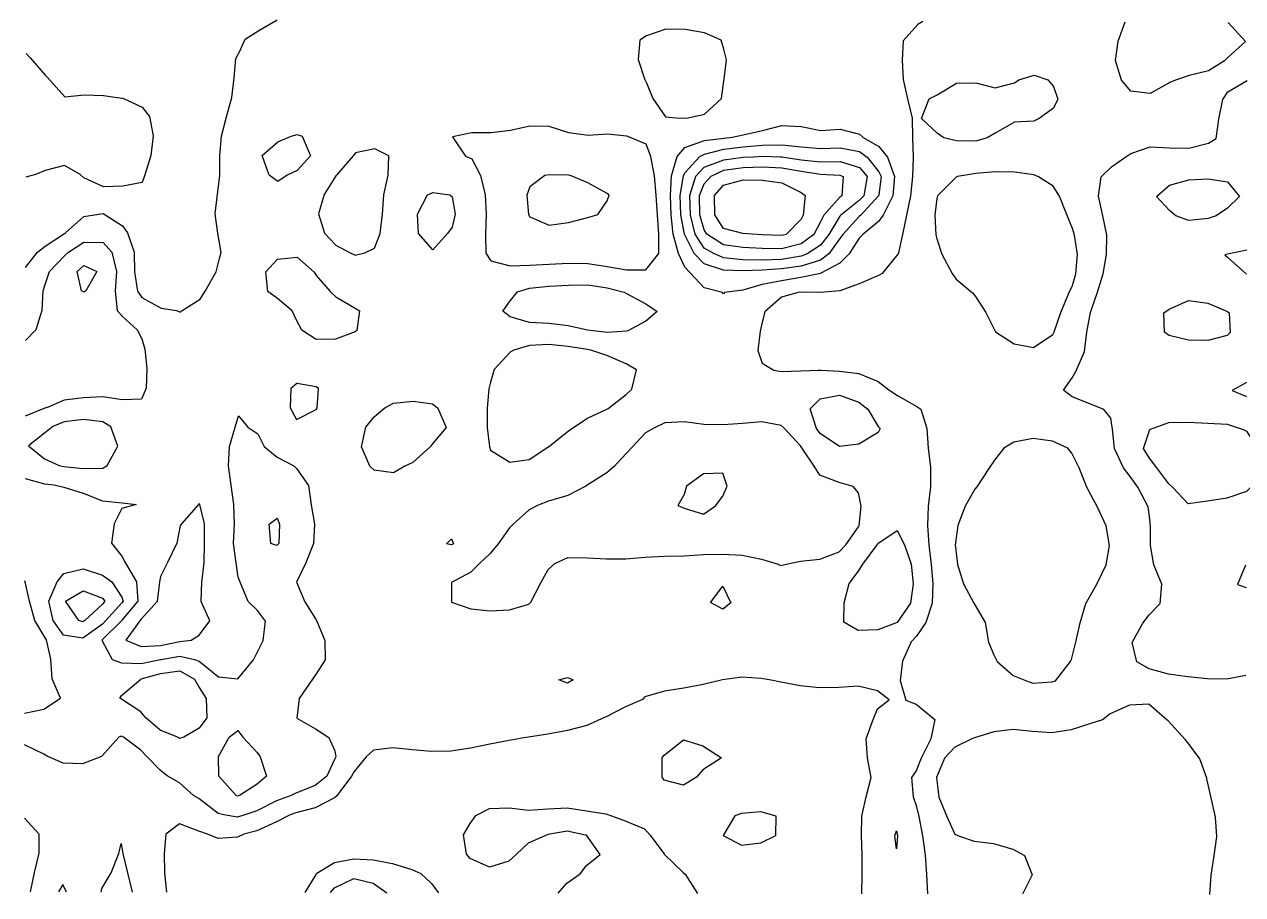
# Model space of a CAD drawing. Header units: metres. Extents: x -1670 to 1662, y -1053 to 1054.
# Drawn here: x -1670 to 215, y -1050 to 296 of the extents above; entities that cross this region are included whole.
import ezdxf

# ---------------------------------------------------------------- set-up
doc = ezdxf.new("R2010")
doc.units = ezdxf.units.M

msp = doc.modelspace()

# ---------------------------------------------------------------- linework, layer by layer
at = {"layer": 'CONTOUR_10p0'}
msp.add_lwpolyline([(-587.824, 47.71), (-557.821, 55.81), (-527.837, 55.242), (-497.862, 51.212), (-467.911, 36.08), (-461.752, 31.321), (-465.041, 1.345), (-468.006, -5.204), (-491.387, -28.579), (-498.048, -30.391), (-528.03, -29.069), (-543.643, -28.459), (-558.01, -27.038), (-587.977, -19.381), (-601.708, 1.658), (-602.193, 31.643), (-587.824, 47.71)], dxfattribs=at)
at = {"layer": 'CONTOUR_4p0'}
for points in [[(-857.651, 63.707), (-864.52, 62.227), (-887.678, 45.2), (-892.385, 32.306), (-889.812, 2.316), (-887.785, -1.516), (-857.829, -14.263), (-827.835, -10.29), (-797.832, -2.361), (-782.558, 2.071), (-767.789, 23.283), (-764.917, 32.015), (-767.763, 34.397), (-797.71, 51.139), (-823.45, 62.133), (-827.668, 62.785), (-857.651, 63.707)], [(-197.981, 65.481), (-226.029, 60.765), (-227.978, 60.139), (-257.105, 30.853), (-258.039, 27.118), (-261.206, 0.878), (-259.506, -29.11), (-258.183, -35.712), (-250.157, -59.115), (-234.123, -89.136), (-228.34, -97.868), (-202.713, -119.192), (-198.416, -124.382), (-182.309, -149.222), (-168.553, -177.426), (-167.453, -179.24), (-138.616, -197.958), (-108.644, -203.73), (-78.613, -183.532), (-76.395, -179.449), (-66.089, -149.489), (-53.833, -119.533), (-48.455, -107.837), (-43.269, -89.573), (-40.511, -59.596), (-45.233, -29.601), (-48.252, -19.245), (-56.558, 0.409), (-68.3, 30.42), (-78.087, 46.234), (-100.841, 60.478), (-108.032, 63.35), (-138.006, 67.851), (-167.991, 68.031), (-197.981, 65.481)], [(-138.964, -350.051), (-154.532, -359.174), (-169.011, -377.462), (-176.714, -389.107), (-196.102, -419.046), (-199.1, -422.804), (-214.221, -448.989), (-225.682, -478.947), (-229.273, -505.333), (-229.537, -508.922), (-229.29, -512.484), (-225.998, -538.914), (-216.797, -568.919), (-200.749, -598.939), (-199.508, -601.328), (-183.087, -628.964), (-178.252, -658.959), (-169.701, -678.975), (-164.997, -688.973), (-139.789, -710.756), (-119.605, -719.061), (-109.832, -722.489), (-79.843, -720.442), (-74.682, -719.164), (-51.176, -689.234), (-49.779, -685.835), (-43.045, -659.268), (-36.552, -629.299), (-27.51, -599.336), (-19.564, -584.975), (-10.583, -569.391), (3.758, -539.44), (9.136, -509.468), (4.018, -479.472), (-9.814, -449.457), (-19.214, -432.282), (-26.096, -419.436), (-38.004, -389.424), (-49.048, -366.677), (-55.51, -359.4), (-78.99, -348.148), (-108.966, -344.314), (-138.964, -350.051)], [(-618.83, -398.891), (-645.311, -418.019), (-648.887, -430.597), (-658.874, -447.972), (-648.936, -452.19), (-618.972, -461.043), (-600.343, -448.106), (-588.924, -433.364), (-582.541, -418.163), (-588.843, -398.059), (-618.83, -398.891)], [(164.448, -1049.534), (166.371, -1019.554), (170.777, -989.58), (175.121, -959.606), (172.974, -929.618), (166.386, -899.619), (159.689, -870.624), (159.432, -869.619), (148.61, -839.61), (129.835, -813.777), (126.046, -809.575), (99.926, -780.664), (97.972, -779.527), (70, -755.15), (40.013, -756.351), (9.998, -769.863), (-1.607, -779.299), (-20.021, -784.958), (-50.028, -794.58), (-80.023, -799.419), (-110.003, -797.212), (-139.981, -794.316), (-169.974, -798.041), (-199.978, -806.96), (-204.127, -808.819), (-229.996, -821.546), (-246.282, -838.707), (-258.749, -868.663), (-254.883, -898.655), (-242.654, -928.667), (-230.304, -956.268), (-224.389, -958.693), (-200.344, -966.728), (-170.368, -970.636), (-140.404, -979.492), (-122.47, -988.91), (-110.543, -1018.921), (-125.719, -1048.87)], [(-560.061, -924.328), (-570.573, -927.918), (-588.816, -957.861), (-560.172, -972.851), (-530.18, -969.662), (-506.955, -958.048), (-506.584, -928.064), (-530.07, -921.618), (-560.061, -924.328)]]:
    msp.add_lwpolyline(points, dxfattribs=at)
at = {"layer": 'CONTOUR_5p0'}
for points in [[(-1667.571, -79.63), (-1649.288, -55.919), (-1637.511, -46.699), (-1607.481, -26.984), (-1605.884, -26.033), (-1577.436, -0.942), (-1547.441, 3.794), (-1517.499, -15.386), (-1510.163, -26.251), (-1499.88, -56.259), (-1499.17, -86.245), (-1494.709, -116.239), (-1487.766, -125.943), (-1457.82, -142.787), (-1434.277, -146.361), (-1427.848, -148.705), (-1425.237, -146.382), (-1397.818, -128.601), (-1389.671, -116.479), (-1372.906, -86.533), (-1367.69, -65.918), (-1365.27, -56.566), (-1367.635, -41.839), (-1370.226, -26.571), (-1374.612, 3.424), (-1370.929, 33.399), (-1367.398, 62.007), (-1367.271, 63.375), (-1367.167, 93.359), (-1364.786, 123.338), (-1356.921, 153.304), (-1348.764, 183.27), (-1345.042, 213.245), (-1342.287, 243.223), (-1336.975, 253.881), (-1327.833, 273.174), (-1306.915, 286.62), (-1278.687, 303.046)], [(-707.235, 278.361), (-717.73, 271.78), (-720.135, 241.801), (-710.205, 211.794), (-707.401, 205.858), (-697.385, 181.781), (-677.538, 152.943), (-661.495, 151.715), (-647.556, 151.293), (-642.796, 151.672), (-617.557, 157.537), (-591.223, 181.538), (-587.455, 208.859), (-587.117, 211.512), (-583.503, 241.488), (-587.343, 257.876), (-591.559, 271.491), (-617.27, 283.201), (-647.242, 288.48), (-677.227, 288.714), (-707.235, 278.361)], [(-279.581, 300.76), (-287.408, 295.771), (-310.232, 270.846), (-311.723, 240.866), (-309.921, 210.877), (-303.332, 180.878), (-296.019, 150.878), (-295.59, 120.893), (-294.705, 90.907), (-295.497, 60.925), (-299.05, 30.949), (-305.002, 0.978), (-311.31, -28.991), (-318.136, -58.959), (-318.206, -59.293), (-342.669, -88.887), (-348.266, -92.334), (-378.28, -104.998), (-408.289, -115.636), (-438.28, -118.33), (-468.264, -118.085), (-472.59, -118.574), (-498.267, -125.824), (-523.975, -148.44), (-528.34, -164.45), (-531.379, -178.407), (-534.927, -208.383), (-528.484, -227.576), (-510.1, -238.424), (-498.53, -240.8), (-468.542, -239.339), (-441.385, -238.581), (-438.555, -238.489), (-437.364, -238.59), (-408.574, -240.079), (-378.598, -243.837), (-348.641, -256.163), (-332.548, -268.814), (-318.707, -277.962), (-288.761, -294.827), (-282.829, -298.912), (-273.313, -328.918), (-271.234, -358.907), (-267.935, -388.898), (-267.964, -418.882), (-271.225, -448.858), (-272.541, -478.839), (-270.623, -508.828), (-266.997, -538.82), (-264.364, -568.81), (-265.312, -598.792), (-275.097, -628.753), (-289.573, -649.824), (-297.755, -658.686), (-311.318, -688.639), (-315.015, -718.614), (-306.039, -748.619), (-289.813, -754.769), (-261.124, -778.705), (-267.558, -808.674), (-282.324, -838.625), (-290.049, -857.971), (-297.254, -868.575), (-294.551, -898.565), (-290.172, -911.851), (-286.013, -928.568), (-280.09, -958.566), (-275.906, -988.559), (-273.948, -1018.548), (-272.571, -1048.535)], [(192.356, 299.219), (219.206, 269.631), (192.231, 244.792), (186.911, 239.722), (162.2, 224.404), (132.198, 217.114), (111.169, 209.912), (102.188, 206.174), (72.165, 189.351), (42.188, 192.842), (27.55, 210.103), (18.173, 240.109), (22.502, 270.083), (33.377, 300.042)], [(-1666.816, 251.333), (-1660.216, 243.949), (-1636.909, 216.943), (-1633.92, 213.905), (-1606.999, 184.368), (-1577.007, 187.157), (-1547.025, 186.117), (-1529.417, 183.682), (-1517.049, 181.964), (-1487.096, 168.142), (-1475.724, 153.575), (-1470.028, 123.578), (-1473.997, 93.603), (-1483.418, 63.64), (-1487.361, 51.809), (-1517.359, 45.978), (-1547.346, 45.197), (-1577.3, 58.906), (-1583.44, 63.868), (-1607.241, 77.937), (-1637.245, 70.002), (-1652.212, 64.025), (-1667.252, 60.138)], [(-107.678, 217.862), (-86.57, 210.365), (-77.734, 200.208), (-71.155, 180.346), (-77.81, 166.795), (-99.892, 150.428), (-107.841, 146.698), (-137.83, 144.939), (-167.854, 127.734), (-180.146, 120.628), (-197.866, 115.782), (-227.851, 115.826), (-247.169, 120.782), (-257.807, 128.077), (-281.765, 150.845), (-269.999, 180.802), (-257.672, 187.224), (-227.646, 205.172), (-197.66, 205.578), (-167.693, 197.873), (-137.69, 205.86), (-131.17, 210.468), (-107.678, 217.862)], [(220.024, -710.822), (190.027, -716.417), (160.044, -715.644), (130.066, -712.995), (100.091, -708.599), (70.125, -700.603), (51.179, -689.468), (43.887, -659.467), (60.37, -629.521), (70.317, -616.966), (87.406, -599.599), (89.855, -569.621), (77.591, -539.609), (72.613, -509.613), (72.199, -479.629), (70.665, -464.903), (68.577, -449.636), (52.947, -419.617), (40.822, -403.192), (30.612, -389.582), (17.002, -359.567), (13.429, -329.574), (11.045, -312.546), (0.469, -299.561), (-18.892, -291.789), (-48.849, -279.606), (-62.397, -269.433), (-48.782, -250.407), (-42.681, -239.494), (-29.79, -209.54), (-25.981, -179.565), (-20.621, -149.593), (-18.552, -143.371), (-10.08, -119.633), (-0.813, -89.671), (4.484, -59.699), (4.954, -29.716), (-1.393, 0.283), (-8.189, 30.282), (-3.714, 60.256), (11.935, 75.907), (32.707, 90.156), (41.967, 96.415), (71.975, 106.585), (101.956, 105.048), (131.94, 104.73), (161.943, 112.699), (173.842, 119.816), (177.976, 149.79), (184.229, 179.76), (192.109, 191.657), (222.135, 209.505)], [(-977.442, 128.313), (-1007.27, 122.521), (-987.263, 92.492), (-977.534, 88.098), (-963.989, 62.454), (-956.529, 32.453), (-955.1, 2.466), (-956.267, -27.516), (-955.49, -57.502), (-947.91, -69.68), (-917.943, -77.393), (-887.955, -75.996), (-857.967, -74.437), (-827.979, -73.051), (-797.995, -73.671), (-768.02, -78.076), (-738.047, -83.175), (-708.062, -83.164), (-688.068, -58.113), (-688.285, -28.128), (-690.098, 1.86), (-691.988, 31.848), (-694.562, 61.838), (-700.531, 91.836), (-707.618, 111.075), (-733.68, 121.896), (-737.575, 123.308), (-767.553, 126.373), (-797.543, 124.119), (-827.518, 128.413), (-857.48, 138.19), (-887.464, 138.898), (-917.465, 131.893), (-947.457, 128.658), (-977.442, 128.313)], [(-1157.422, 97.644), (-1161.068, 92.889), (-1186.62, 62.963), (-1187.489, 61.902), (-1205.991, 33.023), (-1214.713, 3.059), (-1205.15, -26.947), (-1187.734, -45.403), (-1165.604, -57.022), (-1157.784, -60.785), (-1142.809, -57.074), (-1127.774, -49.712), (-1119.091, -27.144), (-1115.749, 2.833), (-1113.397, 32.811), (-1106.517, 62.78), (-1105.961, 92.763), (-1127.424, 103.568), (-1157.422, 97.644)], [(221.532, -53.09), (191.533, -59.237), (187.55, -60.119), (191.522, -64.035), (220.95, -90.179)], [(-888.24, -200.621), (-912.166, -207.521), (-918.248, -210.786), (-942.643, -237.436), (-948.338, -257.15), (-950.993, -267.401), (-953.594, -297.379), (-953.787, -327.362), (-950.198, -357.355), (-948.578, -362.084), (-918.636, -380.879), (-888.641, -376.581), (-859.781, -357.561), (-858.612, -356.857), (-828.572, -332.78), (-821.28, -327.665), (-798.542, -312.938), (-768.525, -298.726), (-766.373, -297.806), (-738.488, -276.073), (-729.963, -267.905), (-722.895, -237.938), (-738.381, -228.986), (-768.336, -215.93), (-793.063, -207.793), (-798.299, -206.838), (-828.273, -202.001), (-858.251, -199.099), (-888.24, -200.621)], [(-1248.192, -259.419), (-1257.44, -266.701), (-1258.463, -296.683), (-1248.318, -314.821), (-1218.298, -299.364), (-1216.49, -296.779), (-1214.59, -266.799), (-1218.218, -264.409), (-1248.192, -259.419)], [(221.063, -257.475), (198.998, -270.032), (221.013, -279.245)], [(-1608.145, -318.438), (-1625.68, -325.83), (-1638.17, -336.177), (-1663.233, -355.729), (-1638.26, -375.817), (-1615.504, -385.822), (-1608.302, -387.403), (-1578.325, -390.818), (-1548.339, -390.26), (-1541.534, -385.991), (-1524.946, -356.044), (-1535.627, -326.036), (-1548.174, -318.183), (-1578.151, -314.673), (-1608.145, -318.438)], [(-678.619, -319.916), (-694.918, -327.954), (-708.639, -335.358), (-729.237, -357.859), (-738.696, -367.173), (-757.67, -387.778), (-768.75, -397.371), (-798.779, -416.558), (-801.201, -417.663), (-828.799, -432.147), (-858.805, -441.366), (-874.489, -447.48), (-888.82, -454.624), (-913.915, -477.374), (-918.868, -482.515), (-936.796, -507.306), (-948.943, -522.113), (-964.818, -537.226), (-978.993, -550.872), (-1008.586, -567.11), (-1008.873, -597.094), (-979.123, -607.49), (-949.145, -610.527), (-919.157, -609.053), (-889.152, -600.351), (-885.867, -597.374), (-870.775, -567.425), (-859.045, -546.773), (-849.175, -537.49), (-829.018, -528.223), (-799.035, -528.769), (-769.054, -530.497), (-739.069, -530.123), (-709.078, -527.612), (-679.09, -526.16), (-649.104, -525.624), (-619.115, -523.69), (-589.129, -523.118), (-559.148, -524.555), (-529.178, -530.911), (-504.827, -538.276), (-499.215, -540.362), (-491.121, -538.308), (-469.215, -533.691), (-439.223, -530.713), (-409.213, -519.422), (-398.918, -508.534), (-379.139, -480.548), (-378.1, -478.598), (-375.181, -448.621), (-379.02, -428.199), (-387.628, -418.608), (-408.968, -412.477), (-438.927, -400.975), (-446.899, -388.489), (-466.856, -358.459), (-468.807, -355.521), (-494.371, -328.412), (-498.721, -324.195), (-528.692, -318.54), (-558.682, -320.961), (-588.672, -323.282), (-618.655, -322.41), (-648.631, -318.55), (-678.619, -319.916)], [(-1398.539, -445.062), (-1399.905, -446.282), (-1426.501, -476.205), (-1428.602, -479.421), (-1433.439, -506.174), (-1448.339, -536.124), (-1458.766, -557.807), (-1460.469, -566.08), (-1464.291, -596.056), (-1488.9, -623.539), (-1490.897, -625.98), (-1512.719, -655.914), (-1488.996, -665.69), (-1459.008, -664.4), (-1429.009, -658.212), (-1411.434, -656.145), (-1399.002, -648.181), (-1382.425, -626.227), (-1396.193, -596.211), (-1394.951, -566.23), (-1391.226, -536.254), (-1391.095, -506.27), (-1390.932, -476.286), (-1398.083, -446.286), (-1398.539, -445.062)], [(219.44, -539.934), (207.16, -569.889), (220.337, -574.422)], [(-374.279, -1048.303), (-373.42, -1018.32), (-373.461, -988.336), (-374.725, -958.35), (-374.2, -928.367), (-367.341, -898.398), (-359.856, -868.432), (-365.111, -838.436), (-367.581, -808.446), (-356.327, -778.488), (-349.799, -762.409), (-331.945, -748.559), (-349.735, -734.201), (-379.703, -727.154), (-409.692, -729.03), (-439.678, -729.703), (-469.656, -726.843), (-499.627, -720.753), (-514.249, -718.159), (-529.599, -715.271), (-559.58, -713.518), (-589.573, -717.306), (-591.635, -717.982), (-619.574, -724.581), (-649.571, -730.217), (-679.567, -734.804), (-709.571, -743.605), (-713.42, -747.688), (-739.592, -759.228), (-769.611, -774.637), (-776.836, -777.528), (-799.626, -787.856), (-829.628, -795.607), (-859.626, -801.372), (-889.622, -806.173), (-896.924, -807.238), (-919.618, -811.1), (-949.615, -816.89), (-979.614, -823.136), (-1009.61, -827.793), (-1039.596, -828.434), (-1069.574, -825.716), (-1099.552, -822.598), (-1129.545, -826.197), (-1140.918, -836.666), (-1159.605, -859.21), (-1163.302, -866.599), (-1185.995, -896.531), (-1189.682, -899.851), (-1219.701, -915.13), (-1249.704, -923.109), (-1258.441, -926.351), (-1279.72, -936.96), (-1309.736, -950.646), (-1329.889, -956.172), (-1339.743, -960.617), (-1369.734, -962.98), (-1386.201, -956.044), (-1399.691, -951.217), (-1429.65, -939.906), (-1450.508, -955.898), (-1453.417, -985.875), (-1452.649, -1015.861), (-1449.733, -1045.852)], [(-679.792, -833.705), (-649.754, -810.238), (-619.79, -819.347), (-591.209, -837.919), (-619.875, -856.558), (-630.05, -867.815), (-649.914, -880.275), (-679.881, -872.592), (-683.068, -867.694), (-682.833, -837.71), (-679.792, -833.705)], [(-844.014, -1047.231), (-830.167, -1031.923), (-809.661, -1017.325), (-800.12, -1004.312), (-778.742, -987.412), (-800.013, -957.732), (-801.429, -957.376), (-829.984, -951.524), (-859.98, -956.494), (-860.582, -957.241), (-889.995, -969.973), (-908.164, -987.117), (-920.043, -997.644), (-950.049, -1007.181), (-980.003, -993.472), (-985.751, -986.94), (-990.446, -956.945), (-979.88, -939.527), (-970.96, -927.005), (-949.842, -916.145), (-919.855, -915.279), (-889.878, -918.714), (-859.89, -917.039), (-829.901, -915.088), (-799.928, -920.204), (-769.953, -924.594), (-761.553, -927.483), (-739.993, -935.273), (-710.037, -947.745), (-701.488, -957.604), (-680.139, -985.794), (-679.194, -987.639), (-650.222, -1015.175), (-647.422, -1017.695), (-628.298, -1047.723)], [(-1235.026, -1046.341), (-1219.942, -1020.733), (-1216.958, -1016.398), (-1189.909, -999.716), (-1159.911, -993.98), (-1129.931, -995.729), (-1099.959, -1001.567), (-1069.996, -1010.86), (-1056.38, -1016.763), (-1040.059, -1031.756), (-1029.107, -1046.809)], [(-1604.119, -1045.501), (-1609.773, -1034.034), (-1616.842, -1045.472)]]:
    msp.add_lwpolyline(points, dxfattribs=at)
at = {"layer": 'CONTOUR_6p0'}
for points in [[(-557.661, 125.332), (-527.661, 132.3), (-497.659, 139.837), (-467.678, 138.195), (-437.707, 132.138), (-407.717, 134.238), (-377.75, 126.421), (-372.116, 121.068), (-347.809, 107.348), (-334.288, 90.997), (-323.65, 60.989), (-326.129, 31.011), (-341.114, 1.061), (-348.074, -8.407), (-372.524, -28.851), (-378.119, -34.549), (-393.653, -58.787), (-408.192, -73.278), (-437.64, -88.67), (-438.213, -88.905), (-468.212, -95.276), (-498.208, -100.192), (-528.207, -106.177), (-558.211, -114.901), (-586.366, -118.314), (-588.209, -120.483), (-589.725, -118.306), (-618.172, -111.253), (-639.749, -88.207), (-648.084, -79.317), (-657.864, -58.182), (-665.717, -28.18), (-668.999, 1.812), (-670.149, 31.798), (-668.653, 61.779), (-659.918, 91.743), (-647.661, 105.587), (-617.651, 116.603), (-587.658, 120.181), (-574.635, 121.532), (-557.661, 125.332)], [(-1247.313, 125.754), (-1239.936, 123.053), (-1226.779, 93.039), (-1247.44, 69.999), (-1263.033, 63.137), (-1277.464, 53.036), (-1290.649, 63.2), (-1301.724, 93.21), (-1277.323, 114.508), (-1256.831, 123.091), (-1247.313, 125.754)], [(101.824, 47.496), (131.828, 55.82), (161.817, 57.531), (191.791, 52.917), (210.301, 29.781), (191.697, 12.08), (174.192, -0.12), (161.675, -4.148), (131.684, -6.976), (111.599, 0.023), (101.734, 8.353), (81.752, 30.076), (101.824, 47.496)], [(-1037.622, 36.378), (-1011.619, 32.579), (-1007.653, 29.407), (-1003.351, 2.576), (-1007.761, -17.569), (-1014.783, -27.382), (-1037.826, -52.596), (-1059.646, -27.28), (-1061.408, 2.709), (-1045.699, 32.657), (-1037.622, 36.378)], [(-1667.829, -192.906), (-1651.467, -175.851), (-1641.835, -145.888), (-1640.605, -115.907), (-1637.65, -107.83), (-1630.379, -85.946), (-1607.559, -61.519), (-1601.426, -56.028), (-1577.527, -40.591), (-1547.543, -41.196), (-1534.26, -56.181), (-1526.976, -86.182), (-1528.83, -116.162), (-1525.882, -146.152), (-1517.819, -155.795), (-1494.809, -176.208), (-1487.913, -190.104), (-1482.925, -206.219), (-1480.141, -236.209), (-1481.015, -266.192), (-1488.126, -283.585), (-1518.112, -284.345), (-1548.086, -279.527), (-1578.075, -281.321), (-1608.069, -285.059), (-1632.932, -295.83), (-1638.082, -297.557), (-1668.094, -309.454)], [(-1277.737, -66.885), (-1247.746, -63.988), (-1221.311, -86.879), (-1217.827, -92.915), (-1196.719, -116.919), (-1187.915, -125.078), (-1157.971, -142.719), (-1151.184, -147.007), (-1155.062, -176.982), (-1158.055, -179.498), (-1188.065, -190.442), (-1218.051, -191.271), (-1240.314, -176.788), (-1247.97, -162.321), (-1255.189, -146.77), (-1277.876, -127.552), (-1292.855, -116.7), (-1296.213, -86.708), (-1277.737, -66.885)], [(-888.036, -111.648), (-858.045, -108.79), (-828.057, -107.34), (-798.071, -106.799), (-768.096, -111.316), (-741.855, -117.958), (-738.131, -119.977), (-708.183, -136.05), (-690.758, -148.059), (-708.245, -162.951), (-735.938, -177.94), (-738.265, -178.473), (-768.254, -180.089), (-789.798, -177.817), (-798.231, -176.717), (-828.2, -169.955), (-858.177, -166.399), (-888.158, -164.814), (-918.123, -156.142), (-929.451, -147.513), (-918.066, -131.356), (-906.675, -117.581), (-888.036, -111.648)], [(101.384, -144.329), (131.4, -130.615), (161.376, -134.716), (191.33, -147.954), (194.18, -150.085), (195.562, -180.072), (191.245, -184.847), (161.243, -192.596), (131.26, -191.98), (101.292, -184.755), (94.137, -179.84), (93.028, -149.853), (101.384, -144.329)], [(-438.657, -282.833), (-408.659, -277.39), (-378.7, -288.276), (-364.767, -298.725), (-348.8, -325.437), (-345.676, -328.752), (-348.822, -335.083), (-378.848, -353.08), (-408.841, -356.814), (-438.78, -336.641), (-444.432, -328.526), (-454.189, -298.52), (-438.657, -282.833)], [(-1098.336, -289.592), (-1068.344, -286.264), (-1038.369, -290.461), (-1029.885, -297.205), (-1017.081, -327.218), (-1038.511, -352.934), (-1041.816, -357.146), (-1068.561, -381.47), (-1081.085, -387.04), (-1098.583, -397.549), (-1128.557, -392.968), (-1135.354, -386.916), (-1148.024, -356.903), (-1141.164, -326.935), (-1128.37, -310.768), (-1111.9, -297.017), (-1098.336, -289.592)], [(-1668.315, -406.319), (-1638.348, -414.274), (-1623.453, -415.788), (-1608.375, -419.49), (-1578.411, -428.898), (-1548.453, -440.427), (-1518.475, -443.523), (-1496.81, -446.061), (-1518.495, -452.414), (-1530.779, -475.968), (-1534.503, -505.943), (-1518.663, -526.193), (-1513.843, -535.975), (-1495.934, -566), (-1493.787, -595.989), (-1518.889, -625.383), (-1519.365, -625.915), (-1548.943, -655.655), (-1549.187, -655.831), (-1548.946, -656.89), (-1533.759, -685.85), (-1519.039, -691.342), (-1489.056, -691.979), (-1459.058, -686.171), (-1458.224, -686.022), (-1429.06, -680.604), (-1406.304, -686.141), (-1399.094, -688.729), (-1369.164, -712.551), (-1339.187, -716.001), (-1315.039, -686.348), (-1309.107, -674.158), (-1300.091, -656.398), (-1296.507, -626.422), (-1308.961, -610.109), (-1323.545, -596.376), (-1335.872, -566.364), (-1338.828, -558.542), (-1341.904, -536.366), (-1345.798, -506.373), (-1344.624, -476.392), (-1345.389, -446.406), (-1349.514, -416.412), (-1353.99, -386.418), (-1352.08, -356.438), (-1343.539, -326.473), (-1338.259, -309.022), (-1323.813, -326.518), (-1308.338, -336.985), (-1298.447, -356.56), (-1278.435, -372.838), (-1252.451, -386.649), (-1248.49, -390.412), (-1229.803, -416.685), (-1225.654, -446.679), (-1220.645, -476.674), (-1222.217, -506.655), (-1234.214, -536.612), (-1248.391, -566.564), (-1235.692, -596.577), (-1219.036, -623.017), (-1217.046, -626.603), (-1204.618, -656.616), (-1204.115, -686.601), (-1219.233, -709.426), (-1223.698, -716.541), (-1244.202, -746.478), (-1248.009, -776.454), (-1219.424, -793.281), (-1198.575, -806.55), (-1189.516, -827.092), (-1187.825, -836.559), (-1189.547, -840.76), (-1201.514, -866.512), (-1219.623, -880.85), (-1249.635, -892.809), (-1257.051, -896.37), (-1279.646, -904.41), (-1309.666, -919.899), (-1328.598, -926.191), (-1339.673, -929.665), (-1361.019, -926.117), (-1369.645, -924.117), (-1399.577, -901.085), (-1407.749, -896.027), (-1429.507, -876.811), (-1448.406, -865.95), (-1459.446, -856.942), (-1480.15, -835.893), (-1489.361, -826.06), (-1516.274, -805.827), (-1519.296, -804.441), (-1523.136, -805.811), (-1549.35, -834.777), (-1550.207, -835.734), (-1579.363, -847.184), (-1609.346, -846.165), (-1634.431, -835.543), (-1639.3, -832.57), (-1669.251, -817.925)], [(100.982, -319.705), (130.968, -319.098), (160.95, -320.474), (190.931, -322.013), (215.953, -330.039), (220.89, -332.767), (238.623, -360.074), (239.631, -390.061), (227.053, -420.016), (220.676, -426.112), (190.669, -436.276), (160.674, -440.904), (130.679, -445.351), (107.097, -419.741), (100.765, -414.396), (82.161, -389.7), (70.872, -374.467), (61.843, -359.669), (70.97, -331.746), (72.642, -329.71), (100.982, -319.705)], [(-349.215, -506.669), (-319.183, -486.285), (-308.086, -508.742), (-298.026, -538.749), (-294.523, -568.741), (-299.014, -598.715), (-319.221, -628.653), (-319.51, -628.957), (-349.52, -640.056), (-379.507, -641.274), (-401.914, -628.464), (-401.474, -598.481), (-393.703, -568.514), (-379.297, -549.426), (-372.758, -538.578), (-350.416, -508.645), (-349.215, -506.669)], [(-1008.86, -499.168), (-1005.478, -507.149), (-1008.882, -508.702), (-1016.434, -507.124), (-1008.86, -499.168)], [(-1669.14, -769.185), (-1639.14, -762.606), (-1613.679, -745.637), (-1626.431, -715.624), (-1628.387, -685.635), (-1635.455, -655.635), (-1638.884, -649.735), (-1653.196, -625.61), (-1661.803, -595.606), (-1668.303, -565.607), (-1668.675, -564.482)], [(-589.242, -572.455), (-576.545, -598.08), (-589.323, -608.112), (-607.936, -598.009), (-589.242, -572.455)], [(-829.442, -713.928), (-820.79, -717.459), (-829.461, -722.402), (-842.581, -717.409), (-829.442, -713.928)], [(-1669.509, -931.2), (-1647.165, -955.451), (-1646.983, -985.435), (-1654.206, -1015.403), (-1660.379, -1045.373)], [(-320.246, -951.02), (-319.125, -958.476), (-320.309, -978.704), (-323.083, -958.467), (-320.246, -951.02)], [(-1550.839, -1045.622), (-1549.817, -1040.218), (-1535.472, -1015.673), (-1523.571, -985.716), (-1519.675, -970.647), (-1517.055, -985.731), (-1510.18, -1015.73), (-1502.896, -1045.731)], [(-1196.056, -1046.429), (-1189.998, -1038.967), (-1159.981, -1024.737), (-1130.013, -1031.761), (-1108.915, -1046.628)]]:
    msp.add_lwpolyline(points, dxfattribs=at)
at = {"layer": 'CONTOUR_7p0'}
for points in [[(-617.699, 95.463), (-587.697, 103.141), (-557.704, 106.907), (-527.713, 109.365), (-497.727, 110.136), (-467.749, 106.855), (-437.77, 104.261), (-407.784, 105.145), (-377.812, 99.6), (-366.04, 91.07), (-347.898, 68.388), (-344.195, 61.036), (-347.981, 32.442), (-348.183, 31.061), (-375.681, 1.14), (-378.042, -0.969), (-403.612, -28.78), (-408.104, -34.931), (-425.164, -58.714), (-438.166, -68.294), (-468.172, -77.775), (-498.167, -82.096), (-528.156, -84.149), (-558.143, -85.147), (-588.125, -83.68), (-618.088, -74.354), (-633.695, -58.237), (-647.97, -29.368), (-648.385, -28.22), (-653.945, 1.777), (-654.973, 31.764), (-649.917, 61.736), (-647.751, 66.384), (-624.417, 91.662), (-617.699, 95.463)], [(-1577.609, -76.786), (-1557.612, -86.112), (-1574.277, -116.058), (-1577.703, -118.155), (-1581.273, -116.042), (-1588.038, -86.042), (-1577.609, -76.786)], [(-1278.651, -467.443), (-1274.837, -476.551), (-1275.637, -506.533), (-1278.748, -509.86), (-1288.378, -506.504), (-1290.915, -476.514), (-1278.651, -467.443)], [(-1608.678, -552.74), (-1578.678, -545.897), (-1548.714, -555.299), (-1534.124, -565.913), (-1518.807, -589.478), (-1516.855, -595.936), (-1518.827, -598.246), (-1543.548, -625.86), (-1548.887, -631.228), (-1578.921, -652.86), (-1608.896, -648.248), (-1624.914, -625.675), (-1631.473, -595.675), (-1618.931, -565.72), (-1608.678, -552.74)], [(-1459.107, -707.601), (-1429.112, -703.479), (-1406.35, -716.125), (-1399.186, -729.196), (-1388.404, -746.15), (-1387.159, -776.137), (-1399.329, -791.902), (-1422.622, -806.04), (-1429.35, -807.909), (-1432.495, -806.018), (-1459.306, -795.332), (-1481.874, -775.921), (-1489.226, -766.897), (-1519.166, -747.094), (-1521.912, -745.846), (-1519.153, -741.575), (-1489.112, -716.492), (-1488.599, -715.937), (-1459.107, -707.601)], [(-1339.369, -795.962), (-1331.398, -806.248), (-1309.461, -830), (-1304.518, -836.293), (-1295.056, -866.299), (-1309.572, -878.634), (-1336.563, -896.189), (-1339.599, -897.045), (-1341.912, -896.176), (-1368.693, -866.131), (-1369.44, -836.145), (-1352.638, -806.199), (-1339.369, -795.962)]]:
    msp.add_lwpolyline(points, dxfattribs=at)
at = {"layer": 'CONTOUR_8p0'}
for points in [[(-527.752, 92.289), (-500.411, 91.378), (-497.77, 91.29), (-467.795, 86.855), (-437.817, 83.856), (-407.832, 84.084), (-377.868, 75.016), (-365.831, 61.086), (-370.955, 31.113), (-377.986, 23.679), (-406.391, 1.211), (-408.026, -0.58), (-425.184, -28.73), (-438.112, -45.009), (-458.494, -58.638), (-468.137, -62.471), (-498.134, -67.673), (-528.12, -68.445), (-558.104, -67.848), (-588.081, -64.865), (-603.237, -58.307), (-618.032, -49.824), (-632.053, -28.257), (-639.219, 1.743), (-639.907, 31.729), (-630.899, 61.692), (-617.745, 75.355), (-587.735, 86.522), (-557.741, 90.634), (-541.873, 91.473), (-527.752, 92.289)], [(-1578.755, -579.668), (-1548.796, -591.086), (-1544.988, -595.872), (-1548.817, -600.247), (-1575.876, -625.786), (-1578.864, -627.927), (-1585.221, -625.765), (-1606.023, -595.733), (-1578.755, -579.668)]]:
    msp.add_lwpolyline(points, dxfattribs=at)
at = {"layer": 'CONTOUR_9p0'}
msp.add_lwpolyline([(-587.771, 70.791), (-557.777, 74.96), (-527.79, 75.706), (-497.809, 74.264), (-467.836, 68.981), (-437.861, 64.63), (-407.88, 63.076), (-402.863, 61.17), (-404.862, 31.191), (-407.958, 28.874), (-432.716, 1.271), (-438.031, -9.417), (-448.465, -28.677), (-468.092, -43.009), (-498.095, -50.984), (-528.079, -50.608), (-558.06, -48.882), (-588.036, -44.927), (-613.626, -28.299), (-617.967, -21.5), (-624.713, 1.71), (-624.939, 31.695), (-617.804, 49.775), (-607.358, 61.639), (-587.771, 70.791)], dxfattribs=at)

doc.saveas('drawing.dxf')
